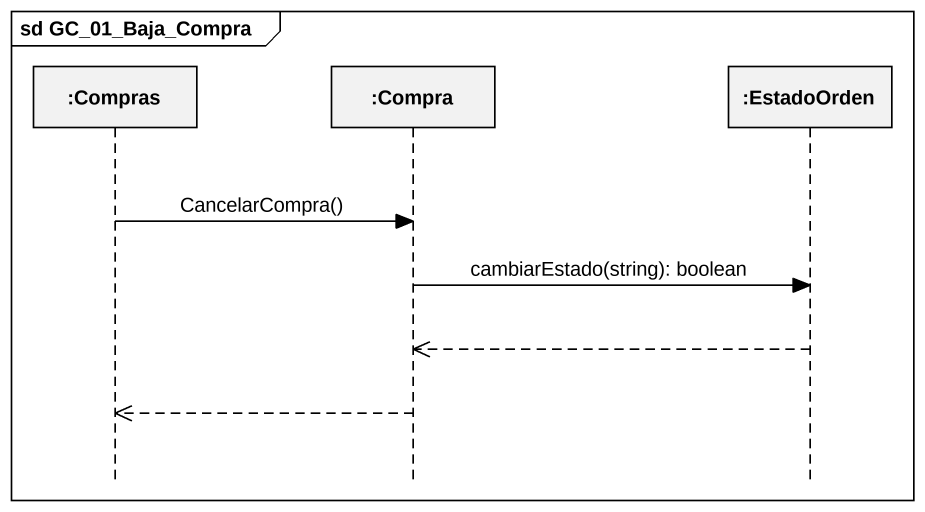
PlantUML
@startuml
mainframe sd GC_01_Baja_Compra
hide footbox
participant ":Compras" as Compras
participant ":Compra" as Compra
participant ":EstadoOrden" as EstadoOrden

Compras -> Compra : CancelarCompra()
Compra -> EstadoOrden : cambiarEstado(string): boolean
EstadoOrden -->> Compra
Compra -->> Compras
@enduml
